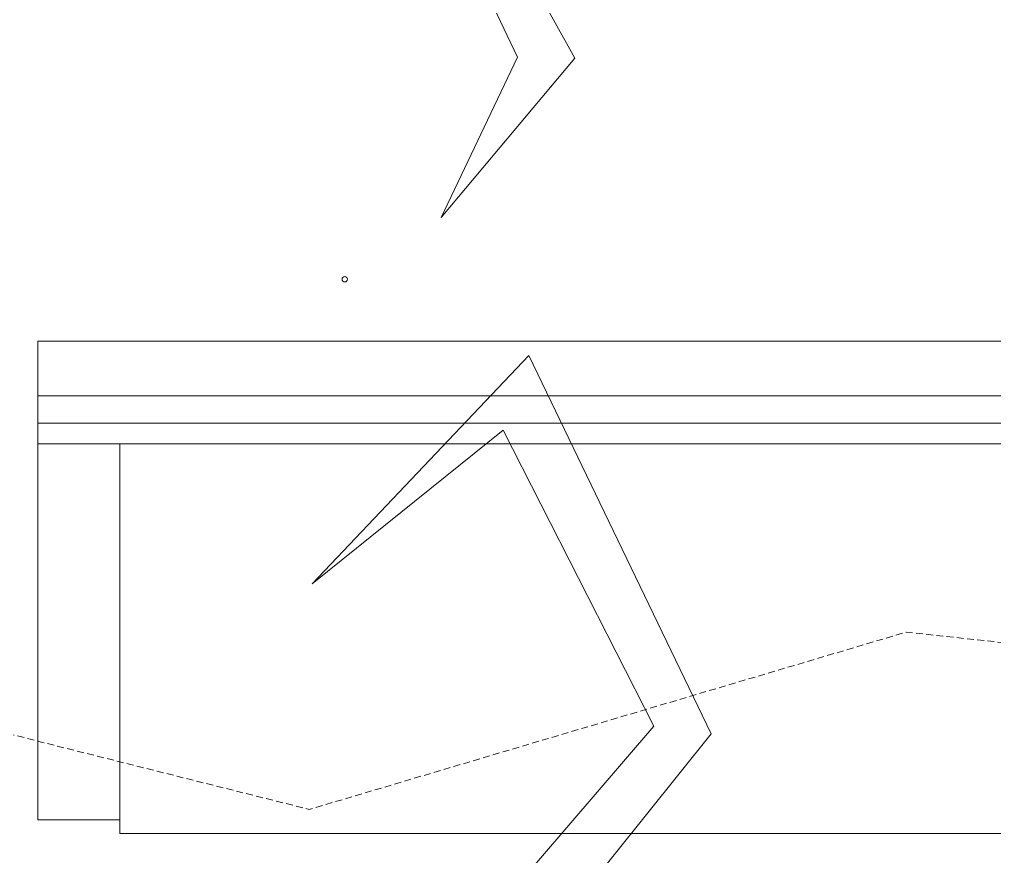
# Model space of a CAD drawing. Header units: inches. Extents: x -10205 to 13964, y -460 to 30702.
# Drawn here: x -3775.6 to -3704.4, y 11339.9 to 11401.1 of the extents above; entities that cross this region are included whole.
import ezdxf

# ---------------------------------------------------------------- set-up
doc = ezdxf.new("R2010")
doc.units = ezdxf.units.IN
doc.header["$MEASUREMENT"] = 0
doc.linetypes.add('IMPORT-DASHED _2_', pattern=[0.75, 0.5, -0.25])
for name, color, linetype, lineweight in [('0-1', 7, 'Continuous', 5), ('0-4', 7, 'Continuous', 9), ('00base_6150001_dwg', 147, 'Continuous', 13), ('E_TOPO_DTM_Contours_Minor', 147, 'IMPORT-DASHED _2_', 13), ('E_TOPO_VEGE_Tree', 147, 'Continuous', 13), ('I-FURN', 30, 'Continuous', 9), ('I-FURN-3', 7, 'Continuous', 9)]:
    doc.layers.add(name, color=color, linetype=linetype, lineweight=lineweight)

# ---------------------------------------------------------------- blocks, each defined once
blk = doc.blocks.new('Couch-Both_Arms-Generic - 1-1372852-SITE PLAN - CAD FILE')
at = {"layer": 'I-FURN'}
for p, q in [((-36, 18.5), (36, 18.5)), ((-36, 17.5), (-36, 18.5)), ((36, 18.5), (36, 17.5)), ((-42, 17.5), (-36, 17.5)), ((-42, -10), (-42, 17.5)), ((-36, 17.5), (-36, -10)), ((36, 17.5), (42, 17.5)), ((36, -10), (36, 17.5)), ((42, 17.5), (42, -10)), ((-42, -10), (42, -10)), ((-42, -13.5), (-42, -10)), ((42, -10), (42, -13.5)), ((-42, -11.5), (42, -11.5)), ((-42, -13.5), (42, -13.5)), ((42, -13.5), (-42, -13.5))]:
    blk.add_line(p, q, dxfattribs=at)
at = {"layer": 'I-FURN-3'}
for p, q in [((-42, -17.5), (-42, -13.5)), ((42, -13.5), (42, -17.5)), ((42, -17.5), (-42, -17.5))]:
    blk.add_line(p, q, dxfattribs=at)
blk = doc.blocks.new('1750 Ox - Unit Layouts_rvt-1-SITE PLAN - CAD FILE')
at = {"layer": '0-4', "rotation": 180}
blk.add_blockref('Couch-Both_Arms-Generic - 1-1372852-SITE PLAN - CAD FILE', (-3732.299, 11360.119), dxfattribs=at)
blk = doc.blocks.new('00base_6150001_dwg-1748108-SITE PLAN - CAD FILE')
at = {"layer": 'E_TOPO_DTM_Contours_Minor', "flags": 128}
blk.add_lwpolyline([(4039252.62, 3365857.195), (4039020.05, 3365861.753), (4038973.878, 3365861.586), (4038861.407, 3365859.329), (4038858.638, 3365858.613), (4038857.821, 3365918.327), (4039073.101, 3365924.55), (4039206.549, 3365928.782), (4039401.419, 3365934.074), (4039520.83, 3365937.352), (4039734.139, 3365944.304), (4039804.018, 3365945.936), (4039832.705, 3365946.028), (4039862.548, 3365949.247), (4039920.654, 3366004.622), (4039966.875, 3366023.443), (4040043.61, 3366061.095), (4040104.836, 3366069.904), (4040228.651, 3366100.237), (4040263.624, 3366115.216), (4040396.927, 3366210.232), (4040430.994, 3366254.57), (4040450.746, 3366303.969), (4040457.698, 3366335.545), (4040444.05, 3366457.664), (4040453.769, 3366493.025), (4040477.597, 3366571.122), (4040499.048, 3366626.201), (4040445.519, 3366664.429), (4040407.733, 3366678.309), (4040295.794, 3366733.519), (4040295.141, 3366745.829), (4040282.116, 3366804.89), (4040249.405, 3366843.648), (4040221.996, 3366862.002), (4040173.343, 3366919.858), (4040141.853, 3367004.125), (4040085.48, 3367010.66), (4040078.419, 3366999.189), (4040078.019, 3367015.44), (4040075.556, 3367014.165), (4040073.433, 3367085.36), (4040077.034, 3367095.764), (4040087.829, 3367110.417), (4040133.792, 3367148.674), (4040142.899, 3367150.411), (4040173.34, 3367152.126), (4040248.398, 3367155.54), (4040303.606, 3367179.004), (4040305.012, 3367180.596), (4040314.104, 3367320.13), (4040412.188, 3367323.229), (4040464.66, 3367355.598), (4040480.334, 3367373.018), (4040447.585, 3367379.026), (4040414.902, 3367401.332), (4040302.098, 3367588.336), (4040297.773, 3367601.422), (4040292.943, 3367640.528), (4040278.762, 3367647.234), (4040258.048, 3367669.58), (4040251.75, 3367683.319), (4040228.232, 3367701.528), (4040191.927, 3367744.06), (4040088.171, 3367822.191), (4040070.889, 3367854.402), (4040053.325, 3367929.099), (4040054.603, 3367987.048), (4040071.573, 3368125.96), (4040088.203, 3368181.379), (4040227.204, 3368374.208), (4040261.302, 3368391.158), (4040298.086, 3368467.424), (4040359.335, 3368649.938), (4040330.141, 3368806.675), (4040165.356, 3368861.701), (4040095.112, 3368957.566), (4039980.833, 3369203.774), (4039973.025, 3369222.746), (4039971.102, 3369237.135), (4039953.694, 3369411.972), (4039943.814, 3369412.312), (4039948.443, 3369463.118), (4039934.758, 3369506.535), (4039957.124, 3369602.073), (4039953.448, 3369619.299), (4039952.295, 3369641.764), (4039981.144, 3369781.641), (4039927.51, 3369828.3), (4039868.136, 3369862.143), (4039854.3, 3369870.584), (4039852.326, 3369875.19), (4039836.266, 3369892.24), (4039760.552, 3369889.741), (4039752.051, 3369892.469), (4039754.271, 3369889.439), (4039754.974, 3369888.168), (4039678.608, 3369845.653), (4039658.844, 3369875.072), (4039628.926, 3369914.754), (4039604.032, 3369963.128), (4039505.984, 3369925.864), (4039392.795, 3369947.447), (4039386.339, 3369967.061), (4039355.344, 3369961.297), (4039291.9, 3369959.774), (4039275.445, 3369929.932), (4039053.74, 3369924.192), (4039026.335, 3369905.354), (4038963.009, 3369907.714), (4038857.498, 3369876.334), (4038846.529, 3369878.293), (4038792.827, 3369864.631), (4038743.688, 3369856.683), (4038561.178, 3369831.626), (4038437.3, 3369813.344), (4038377.378, 3369794.874), (4038298.256, 3369791.985), (4038204.037, 3369777.979), (4038129.907, 3369742.004), (4038115.478, 3369715.205), (4038125.201, 3369583.852), (4038132.66, 3369530.312), (4038120.523, 3369379.87), (4038124.98, 3369303.483), (4038132.969, 3369194.739), (4038146.329, 3369083.369), (4038137.126, 3368960.576), (4038133.534, 3368828.207), (4038156.255, 3368489.144), (4038159.61, 3368450.342), (4038160.005, 3368445.478), (4038160.399, 3368439.727), (4038163.474, 3368406.364), (4038197.716, 3368138.263), (4038241.148, 3367950.598), (4038253.154, 3367844.316), (4038267.016, 3367653.978), (4038284.335, 3367504.404), (4038306.34, 3367190.317), (4038316.177, 3367136.251), (4038373.251, 3366959.113), (4038423.647, 3366853.753), (4038455.732, 3366820.114), (4038502.888, 3366771.475), (4038552.271, 3366754.351), (4038566.574, 3366719.926), (4038649.333, 3366560.339), (4038676.33, 3366458.211), (4038714.032, 3366349.84), (4038707.534, 3366197.932), (4038692.414, 3366075.679), (4038683.498, 3365974.064), (4038681.261, 3365863.739), (4038697.136, 3365855.622), (4038793.012, 3365832.908)], dxfattribs=at)
at = {"layer": 'E_TOPO_VEGE_Tree', "flags": 128}
for points in [[(4040003.481, 3369495.819), (4039990.008, 3369488.035), (4039978.199, 3369497.616), (4039990.008, 3369492.226), (4040004.479, 3369499.412)], [(4039995.497, 3369580.651), (4039963.229, 3369587.837), (4039965.724, 3369575.262), (4039938.778, 3369577.058), (4039940.774, 3369572.267), (4039918.984, 3369565.082), (4039906.01, 3369552.507), (4039913.994, 3369543.524), (4039892.038, 3369519.173), (4039911, 3369513.185), (4039923.974, 3369495.819), (4039941.273, 3369481.448), (4039962.73, 3369492.825), (4039951.253, 3369506.598), (4039968.219, 3369491.029), (4039940.774, 3369477.256), (4039922.976, 3369491.029), (4039909.004, 3369507.795), (4039892.537, 3369505.999), (4039902.517, 3369467.875), (4039905.511, 3369482.645), (4039908.505, 3369451.108)]]:
    blk.add_lwpolyline(points, dxfattribs=at)
at = {"layer": 'E_TOPO_VEGE_Tree'}
blk.add_ellipse((4039973.556, 3369504.585), major_axis=(0.196, 0), ratio=1, dxfattribs=at)

msp = doc.modelspace()

# ---------------------------------------------------------------- block references
at = {"layer": '0-1'}
msp.add_blockref('1750 Ox - Unit Layouts_rvt-1-SITE PLAN - CAD FILE', (0, 0), dxfattribs=at)
at = {"layer": '00base_6150001_dwg', "rotation": 89.04760487178136}
msp.add_blockref('00base_6150001_dwg-1748108-SITE PLAN - CAD FILE', (3298136.139, -4084040.072), dxfattribs=at)

doc.saveas('drawing.dxf')
